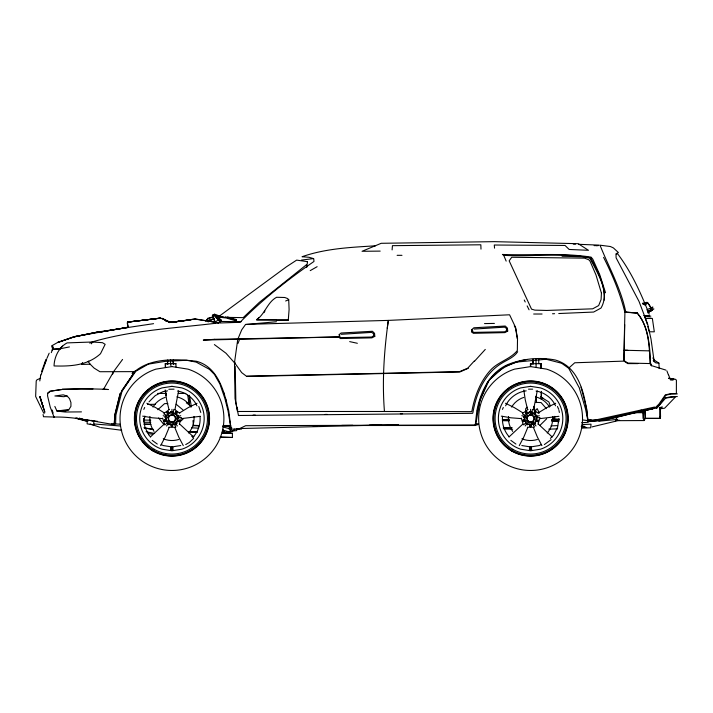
<?xml version="1.0" encoding="UTF-8"?>
<svg xmlns="http://www.w3.org/2000/svg" width="713" height="713" viewBox="0 0 713 713"><rect width="100%" height="100%" fill="white"/><g stroke="black" fill="none" stroke-linecap="round" stroke-linejoin="round"><path stroke-width="1.07" d="M167.502 363.639L167.502 360.359M167.662 364.53L167.662 360.136M170.567 364.414L170.567 360.012M171.958 412.069L171.958 409.324M173.152 363.612L173.152 360.332M173.312 364.503L173.312 360.101M176.414 419.244L175.977 416.49M530.588 412.069L530.588 409.324M535.035 419.244L534.607 416.49M220.299 437.149L232.402 437.479L232.402 433.263L222.411 432.987M623.768 360.386L624.927 312.142L637.083 312.891C648.875 326.429 649.739 346.26 650.532 363.461M339.388 336.705L339.691 335.208L338.809 334.95L341.037 333.016L372.436 331.278L374.557 333.354L374.797 336.331L371.928 337.855L340.404 338.55L338.737 337.026L339.388 336.705L340.992 337.623L371.669 337.044L373.559 335.832L373.594 333.746L371.669 332.392L341.233 334.299M218.196 322.766L219.907 321.991L219.06 319.905L213.757 314.558L214.702 314.219L214.158 315.289L217.75 319.477M471.605 331.786L471.676 329.709L473.895 327.775L505.267 326.037L507.415 328.114L507.709 331.09L504.84 332.614L473.325 333.31L471.605 331.786L472.389 331.465L473.993 332.383L504.697 331.803L506.542 330.591L506.542 328.506L504.617 327.151L474.19 329.058M111.54 423.887L115.577 423.932L115.898 415.019L122.021 391.223L135.737 371.313L148.304 364.138L165.166 361.366L186.681 360.27L196.191 362.106L209.506 369.387L214.488 374.494L219.916 384.031L224.88 398.424L228.089 411.143L231.057 429.083L238.632 429.083L245.673 425.697L475.268 424.957L475.384 424.075L478.521 423.656M624.704 324.611L624.062 360.635L627.841 363.042L650.06 363.559C649.365 346.536 648.857 326.296 637.057 312.918L624.873 312.294C620.114 293.177 612.431 274.87 603.563 257.331M651.085 307.766L646.976 309.736L648.277 312.392L652.493 310.084L647.939 303.168L646.967 303.221L646.531 302.437L647.511 302.401L651.085 307.766L652.93 307.098L650.55 308.667L650.336 310.128L647.52 310.868M644.641 419.957L644.089 420.554L643.055 418.246L642.707 410.688M643.607 411.018L643.901 417.328L644.757 419.253L645.22 418.754M525.633 410.679L525.713 408.602L527.165 407.185M306.759 267.411L306.857 264.969M167.172 421.526L167.074 423.406L168.821 424.681L170.469 424.039M525.802 421.526L525.695 423.406L527.442 424.681L529.099 424.039M51.666 391.036L62.281 389.432L49.892 391.205L47.709 393.237L47.557 395.831L50.204 407.016L54.01 417.06C74.473 416.561 94.294 421.624 114.249 424.565L114.775 415.126L120.114 393.736L134.65 371.633C150.871 357.676 176.753 358.897 196.53 361.277C218.374 367.248 224.14 391.767 228.784 411L231.057 429.083M643.358 411.249C624.802 414.315 606.808 421.383 587.851 421.561L587.913 420.59L583.172 420.019M114.294 423.932L114.855 415.064L120.114 393.736M475.268 424.957L476.81 411.169C480.446 391.321 490.446 370.475 510.749 363.452C524.911 358.434 540.57 357.133 555.32 360.012C580.453 367.177 585.453 397.667 587.886 420.073L591.059 419.645M660.541 416.74L660.354 407.399M604.241 300.12C605.595 285.2 597.298 270.601 590.64 257.785C562.156 252.66 532.602 256.894 503.743 255.343L502.415 254.443C531.88 255.646 561.924 252.536 591.086 257.135L592.77 259.122L599.704 274.576L605.542 292.749M392.105 249.906L392.444 245.664L480.838 244.791L480.99 249.122M387.239 328.265L388.327 320.395C384.182 350.27 382.034 380.528 384.387 410.652L384.102 411.49L237.482 411.481L235.04 398.46L234.488 362.748L237.741 339.424L241.716 329.834L245.593 324.397L388.327 320.395L509.572 314.789L515.579 327.401L517.522 338.39L517.335 350.52C510.312 359.316 498.146 361.749 490.517 370.136C480.277 381.41 474.68 396.152 471.935 410.964L471.676 411.651L384.102 411.49M39.803 380.947L40.73 374.904M178.615 390.867L175.006 409.324M537.245 390.867L533.627 409.324M173.179 450.144L172.403 446.677L171.04 447.399L171.512 450.144M531.8 450.144L531.033 446.677L529.661 447.399L530.142 448.869M164.204 421.098L164.338 420.109L165.238 419.681L166.004 420.233L165.871 421.223L164.97 421.65L164.204 421.098L164.338 420.109M164.97 421.65L165.871 421.223M165.238 419.681L166.004 420.233M522.834 421.098L522.959 420.109L523.859 419.681L524.625 420.233L524.501 421.223L523.6 421.65L522.834 421.098L522.959 420.109M523.6 421.65L524.625 420.233M523.859 419.681L524.527 420.287M288.284 320.075L289.095 309.531L288.72 299.718L287.589 298.533L284.745 297.49L276.591 297.276C267.375 302.187 265.174 313.818 256.564 319.816L288.284 320.075L276.706 320.199M615.702 420.795L615.97 418.87M659.899 407.399L659.712 416.74M660.532 416.686L660.122 418.344L645.532 418.344L644.998 410.528L645.532 418.415L660.122 418.415L659.908 417.916M502.549 416.356C501.738 423.575 504.287 431.445 509.189 436.802M558.974 418.549L557.584 427.319L553.555 435.233L550.409 438.379M475.874 423.994L479.724 400.733L486.213 385.145M472.389 331.465L472.648 329.967L471.676 329.709M173.17 412.987L173.847 409.324M531.791 412.987L532.468 409.324M218.24 317.098L226.235 317.98L236.181 320.921L236.431 319.593L227.465 316.937M650.746 365.109L650.051 363.158L650.978 364.869M171.334 449.457L171.485 448.753M529.955 449.457L530.107 448.753M171.485 446.695L171.485 447.47M172.439 448.851L172.885 447.372M530.107 446.695L530.142 450.144M531.06 448.851L531.506 447.372M237.99 343.425L239.835 338.684M41.06 374.833L46.657 359.263M477.336 410.759L480.428 399.307L489.18 380.091L503.226 367.578M143.536 421.454L144.926 416.33M143.768 420.251L144.899 416.151M167.127 411.945L166.833 412.854L167.519 413.576L168.5 413.397L168.794 412.488L168.108 411.766L167.127 411.945L168.108 411.766M167.198 412.025L167.519 413.576M525.463 412.854L525.748 411.945L526.729 411.766L527.415 412.488L527.121 413.397L526.149 413.576L525.463 412.854L526.149 413.576M525.561 412.836L525.748 411.945M526.729 411.766L525.829 412.025M166.245 418.834L165.14 417.444L165.808 415.394L167.555 414.868M167.51 417.827L168.776 415.34M218.499 319.674L220.682 321.813L221.235 320.128L215.406 314.424L219.657 316.126M524.866 418.834L523.77 417.444L524.438 415.394L526.185 414.868M526.141 417.827L527.406 415.34M177.697 418.674L176.664 421.829L176.842 423.424L175.086 424.69L173.375 424.092M536.328 418.674L535.285 421.829L535.463 423.424L533.716 424.69L531.996 424.092M179.311 424.244L181.316 418.174M537.941 424.244L539.937 418.174M171.04 447.399L170.746 450.179M529.661 447.399L529.367 450.179M41.568 371.625L45.98 359.361M199.105 425.955L193.66 425.652M169.017 427.773L165.193 436.989L160.639 445.634M527.638 427.773L523.823 436.989L519.26 445.634M51.291 352.623L52.53 349.548L59.723 349.201L60.222 348.488M112.52 374.307L114.089 370.938L122.565 359.441M44.661 363.505L46.051 360.323M46.915 358.354L49.17 353.193M143.821 409.387L144.677 407.471M502.442 409.387L503.298 407.471M235.156 366.402L235.878 402.488L238.454 415.492L472.639 413.326L472.888 412.64C476.177 393.656 484.261 374.004 501.301 363.505C506.934 359.896 513.868 357.561 517.683 351.741M91.416 343.818L92.342 341.999L102.458 342.677L105.15 344.326L100.506 353.728C87.521 365.573 70.649 366.437 54.045 365.947C54.25 357.061 58.876 347.213 67.111 342.891L92.342 341.999L89.776 343.167M505.606 405.822C509.216 397.801 517.46 391.811 526.203 390.858M175.407 412.774L175.781 411.9L176.726 411.9L177.207 412.774L176.726 413.656L175.781 413.656L175.309 412.774L175.781 411.9M175.781 413.656L176.726 413.656M176.726 411.9L175.835 411.998M533.93 412.774L534.402 411.9L535.356 411.9L535.828 412.774L535.356 413.656L534.402 413.656L534.028 412.774M534.402 413.656L535.303 413.558L535.356 411.9M82.592 362.516L81.523 364.459L90.168 364.2L94.08 368.077L99.927 371.723L134.65 371.633L132.074 373.443M172.804 412.836L173.999 413.148L173.054 411.713L170.888 411.713L170.095 413.103L167.403 415.046M531.435 412.836L532.62 413.148L531.675 411.713L529.518 411.713L528.716 413.103L526.025 415.046M92.984 388.95L62.281 389.307L81.095 388.647L103.572 389.209L113.563 371.749M223.267 430.18L229.497 432.016L231.217 429.164L222.955 426.971M59.723 349.201L62.486 346.063M263.908 312.677L264.924 311.1M234.604 429.128L233.668 430.554L229.497 432.016M169.935 413.094L170.888 411.713M528.556 413.094L529.518 411.713M121.673 390.724L135.541 370.805L132.957 372.712M166.548 425.982L168.161 423.763M525.178 425.982L526.791 423.763M647.752 312.847L653.901 308.943L651.629 308.818M177.742 418.843L178.785 417.462L178.116 415.403L176.378 414.93M536.372 418.843L537.406 417.462L536.746 415.403L535 414.93M645.238 305.128L644.909 304.504L646.638 302.383L642.52 303.364L645.238 305.128L647.074 303.462L642.85 303.988M535.303 410.902L537.183 408.594L539.295 413.085M487.024 383.202C496.043 369.904 511.123 362.293 526.657 359.61M661.316 408.201L662.413 406.936M468.325 368.273L459.938 371.945L246.716 376.437L241.698 372.632L235.138 363.523L225.985 353.229L214.372 344.575M193.651 438.343L189.355 442.47L185.71 444.582M474.555 361.197L485.277 349.423M474.234 361.063L467.719 368.175L459.457 371.696L246.974 376.134M675.452 396.963L664.623 408.21L659.409 408.914M617.823 419.592L617.298 420.162L616.763 419.592L616.121 416.356M150.309 437.007L164.088 424.19M508.939 437.007L522.709 424.19M213.196 317.116L209.141 318.328L205.46 320.886L207.412 320.11M177.787 420.661L178.473 419.939L179.453 420.117L179.738 421.018L179.052 421.739L178.072 421.561L177.787 420.661L178.072 421.561M179.453 420.117L179.64 421L178.152 421.481M536.408 420.661L537.094 419.939L538.074 420.117L538.368 421.018L537.682 421.739L536.702 421.561L536.408 420.661L536.702 421.561M538.074 420.117L538.262 421L536.773 421.481M656.628 408.433L665.835 397.836L671.254 396.642L677.35 396.571M148.999 401.865L155.274 395.581L163.188 391.553L167.573 390.858M192.572 437.595C198.08 432.247 200.799 423.923 199.996 416.356M540.169 425.144L546.684 418.772M127.36 326.599L128.224 326.215M165.024 424.877L167.047 422.952M523.654 424.877L525.677 422.952M258.846 317.695L256.564 319.816L276.074 319.789M157.84 409.708L164.596 403.62L167.813 403.594M551.104 439.663L544.34 444.582M569.357 367.578L574.723 362.774L624.062 361.117L627.761 363.603L637.859 363.603M180.594 421.267L183.089 419.084M50.605 391.196L47.709 393.237M170.968 425.287L171.744 424.725L172.635 425.153L172.769 426.142L172.002 426.704L171.102 426.276L171.067 425.331M172.635 425.153L171.744 424.725M529.599 425.287L530.365 424.725L531.265 425.153L531.399 426.142L530.624 426.704L529.723 426.276L529.599 425.287L530.624 426.704M531.265 425.153L531.399 426.142M530.615 426.597L531.301 426.098M175.14 421.722L172.662 422.987M533.77 421.722L531.283 422.987M164.231 413.184L169.418 409.449M522.852 413.184L528.039 409.449M659.632 408.21L661.397 406.989M214.702 314.219L212.385 315.253L215.032 321.715L219.06 319.905M179.774 412.791L188.285 407.586L197.055 403.264M538.404 412.791L546.907 407.586L555.677 403.264M208.749 321.082L213.9 318.337M310.217 270.628L317.142 266.68M208.143 321.884L214.622 318.283M88.804 361.126L88.109 361.5L90.168 364.2M541.336 444.538L539.358 445.545L530.588 446.935L521.809 445.545M168.821 424.681L170.282 424.021L173.607 424.03M527.442 424.681L528.903 424.021L532.228 424.03M285.646 301.002L288.72 299.718M616.353 254.193L617.61 253.775C631.406 271.974 640.889 293.088 649.222 314.246M40.614 378.238L37.058 379.744L36.22 380.929L35.65 396.455L43.716 413.175L44.634 412.979M505.08 366.446L516.408 362.097L546.113 359.236L561.621 363.247L568.689 368.264L579.241 387.72L585.596 409.262L587.913 420.759M228.713 428.834L231.716 427.738M153.571 323.666L97.895 331.991L73.885 336.741L57.673 342.463L51.701 345.823L52.664 346.01L53.038 347.186M178.107 416.535L180.719 415.688M478.227 424.485L475.099 425.501L341.563 425.501M536.729 416.535L539.34 415.688M66.915 395.777L63.938 396.722L54.883 395.973L63.225 394.85L67.12 396.054L69.517 398.612L70.935 402.551L70.935 406.339L68.938 409.494L65.275 411.151L56.951 411.071L54.848 406.437M214.167 314.807L219.996 320.511L221.235 320.128M222.322 432.167L224.123 431.668M207.349 318.435L213.535 316.741M225.237 316.973L235.21 319.932L236.431 319.593M181.147 321.162L195.006 318.898L218.846 322.873C176.45 328.212 133.224 329.843 92.013 341.999L92.85 342.035M592.138 426.873L619.624 420.26M665.247 398.077L674.159 396.963M654.561 407.043L597.316 419.601L587.797 420.438L587.851 421.561M650.835 316.135L644.445 316.153L645.372 318.479L651.014 318.167M644.588 410.59L648.857 409.708M650.996 409.262L653.135 408.816M97.895 331.991L73.885 336.964L57.673 342.463L73.885 336.964L98.724 331.857M52.53 349.548L52.085 350.226M59.928 348.8L69.446 346.928M639.427 410.661L641.575 410.233M200.335 416.312L181.655 418.584M558.956 416.312L540.285 418.584M647.502 409.966L652.636 408.968M73.885 336.741L127.369 327.329M640.283 411.339L642.36 410.955M168.794 412.488L168.5 413.397M527.415 412.488L527.121 413.397M195.478 319.014L169.133 322.552L191.12 319.896M128.171 327.312L100.435 331.991L128.055 327.436L127.484 322.089L160.701 318.114L170.362 322.383L178.999 321.429M180.737 445.545L171.958 446.935L163.188 445.545L161.209 444.538M540.686 398.353L542.869 398.023M502.469 420.055L509.002 419.075M177.608 417.97L181.298 417.479M536.238 417.97L539.919 417.479M181.031 321.1L170.362 322.383L165.79 320.832L170.362 322.383L189.703 319.879M301.492 260.093L313.328 258.605M170.318 322.356L162.216 318.346L165.933 320.725L170.318 322.356L180.077 321.135M152.324 319.103L127.663 322.124L160.701 318.114L127.484 322.089M152.939 319.005L160.193 318.158M168.821 389.271L174.052 389.164M528.493 389.164L532.673 389.164M598.84 421.205L617.556 419.396M246.386 324.451L276.448 321.741M229.782 431.169L236.698 430.634L236.671 428.495M538.716 359.218L538.761 363.639L541.167 363.594L541.212 368.033M581.648 422.72L588.234 422.274M375.573 245.807C350.832 247.349 325.672 248.436 302.062 256.725L309.023 257.286L313.738 258.667L313.97 261.466C287.767 279.692 262.464 299.487 240.067 322.303L220.308 322.971L195.585 319.192M530.427 366.036L530.41 363.817L541.167 363.594M60.195 348.434L52.379 348.969L52.405 349.602M165.282 367.035L165.229 363.719L170.844 363.612L175.942 363.692L176.004 366.972M173.544 363.594L175.942 363.692M241.252 321.697L219.23 321.429M596.273 245.637L598.439 245.53L594.134 245.629M503.191 427.934L512.086 427.55M550.989 425.893L557.664 425.608M582.12 424.556L591.015 424.182L590.729 427.809L581.906 428.094M552.513 313.773L554.589 313.693M548.823 429.155L557.646 428.869M558.751 313.533L593.653 312.053L600.988 308.069C610.471 292.027 597.013 272.669 590.07 258.275L584.508 256.805L562.067 256.243M54.01 417.06L54.482 417.043L43.52 416.74L43.065 414.529M238.579 428.575L398.362 424.6M649.169 331.768L654.311 331.812L652.359 318.435L645.372 318.479M530.41 363.817L533.458 363.764M484.519 323.577L494.403 323.417M171.512 448.094L172.439 448.076M530.142 448.094L531.06 448.076M147.538 404.414L155.265 404.289M187.287 403.799L189.498 403.763M551.452 421.062L554.785 421.009M649.641 315.939L643.723 315.565M380.189 251.11L362.052 251.288L381.197 243.302L494.287 241.654L578.225 243.703L588.466 250.29L569.161 249.461L565.07 245.459L494.287 245.022L494.546 248.16M212.385 315.253L213.918 315.235M253.07 415.135L255.29 415.109M325.039 414.44L327.249 414.413M312.82 425.706L317.258 425.661M341.696 425.42L352.801 425.304M369.459 425.144L381.669 425.019M186.289 402.988L189.506 402.961M81.469 411.882L65.213 412.016L56.951 411.071L66.808 409.725L68.805 410.064M400.349 413.736L402.569 413.718M222.839 426.285L229.613 426.231L229.657 429.208M236.048 429.11L241.502 429.066M229.693 432.149L222.919 432.256L222.884 429.271M144.124 422.301L150.782 422.265M618.51 420.661L644.089 420.554M127.235 322.802L127.77 326.099M533.663 314.023L542.067 314.014M223.579 425.911L230.254 425.893M397.114 255.325L401.98 255.325M52.343 348.416L53.484 348.737M157.591 393.416L166.289 393.416M178.25 393.424L185.861 393.424M535.303 411.998L534.402 411.9M633.732 412.693L642.636 412.693M223.017 425.501L230.771 425.501M529.884 414.084L532.638 414.52M171.263 414.084L174.017 414.52M649.623 350.876L624.16 350.243L627.743 350.306M527.353 427.23L533.743 427.265M168.731 427.23L175.113 427.265M232.402 433.263L222.545 432.987M503.824 420.269L509.412 420.322M504.038 420.233L509.545 420.296M559.25 419.315L552.646 419.226L558.27 419.333M552.682 420.92L559.286 421M223.356 426.187L227.803 426.24M189.471 431.73L197.118 431.837M222.26 432.167L224.443 432.238M165.229 363.719L168.295 363.764M677.35 393.888L671.254 393.995L665.835 395.162L659.828 404.369L656.628 407.907C633.607 411.695 611.282 420.563 587.833 421.16L603.35 419.306L655.069 407.836L658.821 404.235L665.274 394.94L670.594 393.674L676.37 393.585L676.405 380.1L675.273 379.254L668.767 378.166M144.115 420.064L150.755 420.171M502.505 420.679L509.18 420.83M144.222 424.173L150.906 424.306M143.973 424.173L150.603 424.306M503.966 428.994L512.683 429.208M220.139 437.149L232.349 437.479M188.437 432.06L197.243 432.301M191.69 436.365L193.891 436.427M503.44 427.827L511.159 428.067M218.481 317.321L223.499 317.499M535.552 402.364L541.078 402.578L546.399 408.665M573.288 244.096L575.444 244.185M578.671 244.309L599.134 245.12M193.401 425.313L198.9 425.536M673.09 380.1L670.461 379.993L668.696 375.145M191.744 427.809L198.303 428.148M115.577 423.932L119.864 424.164M520.891 418.584L510.945 417.8L501.31 416.134M162.261 418.584L152.324 417.8L142.689 416.134M103.064 389.2L108.278 389.521L103.572 389.209M228.748 426.953L230.727 427.069M624.927 312.142L637.083 312.891M503.645 419.601L509.091 419.975M659.213 368.603L658.91 363.158L655.835 362.899L653.26 360.591M94.152 423.994L120.533 426.009M220.362 316.937L223.508 317.187M584.286 427.426L585.302 427.524M504.127 419.681L508.521 420.109M217.501 315.663L220.486 315.984M218.276 316.011L220.326 316.242M219.292 316.955L223.463 317.419L220.593 316.92M97.547 421.338L83.198 419.699L76.888 418.201M100.818 427.595L121.718 430.26M148.117 433.62L152.511 434.181M552.602 419.182L554.785 419.467M536.069 391.027C544.367 392.284 552.12 398.148 555.57 405.822M177.439 391.027C185.745 392.284 193.499 398.148 196.94 405.822M586.095 427.426L586.665 427.524M143.946 427.764L153.571 429.404M90.943 420.376L93.786 420.866L93.786 425.001L87.155 423.843L87.155 419.707M669.596 378.443L673.83 379.2L668.705 378.273M144.498 427.987L152.974 429.511M146.04 431.739L154.596 433.468M551.835 419.699L558.261 421.018M581.817 425.839L585.034 426.499M551.898 419.716L558.422 421.044M551.889 420.42L558.413 421.748M581.229 426.41L585.025 427.212M536.746 415.403L535.169 415.082L532.495 413.121M178.116 415.403L176.548 415.082L173.865 413.121M349.682 341.616L357.356 343.283M51.532 346.883L52.512 347.124L52.976 348.185M75.364 418.183L87.859 421.526M76.469 418.076L86.843 421.107M652.261 365.849L665.915 370.109M521.827 415.688L524.438 416.535M163.206 415.688L165.817 416.535M90.132 423.941L99.847 427.265M216.716 315.823L218.419 316.51L219.105 317.811M373.559 335.832L374.797 336.331M79.277 418.076L83.198 419.699L81.585 418.727M506.542 330.591L507.709 331.09M505.49 403.264L514.269 407.586L522.772 412.791M146.869 403.264L155.639 407.586L164.15 412.791M53.493 348.202L52.397 347.605M642.52 303.364L644.909 304.504M522.415 413.896L524.866 415.224M163.785 413.896L166.245 415.224M650.336 310.128L651.522 310.806M515.927 444.056L510.847 440.367M157.297 444.056L152.226 440.367M540.481 396.776L548.867 401.963L550.32 405.911M658.91 363.158L654.703 360.359L652.823 357.935M522.923 421.053L523.609 421.552M164.302 421.053L164.988 421.552M528.538 422.542L526.568 420.572M169.908 422.542L167.947 420.572M533.208 409.476L538.36 413.255M174.587 409.476L179.738 413.255M538.458 424.19L552.236 437.007M179.836 424.19L193.615 437.007M176.164 404.235L182.983 409.93M150.568 436.802L148.999 435.233L144.962 427.319L143.571 418.549M235.21 319.932L236.181 320.921M523.77 417.444L524.848 418.629L525.864 421.793M165.14 417.444L166.218 418.629L167.234 421.793M158.598 417.961L164.168 424.859M234.675 362.373L235.245 363.086M534.385 423.763L535.998 425.982M175.754 423.763L177.377 425.982M206.708 319.567L208.053 321.518M541.916 445.634L537.352 436.989L533.538 427.773M183.286 445.634L178.731 436.989L174.908 427.773M209.141 318.328L210.148 320.208M219.996 320.511L220.682 321.813M524.242 300.021L525.214 301.982M527.139 305.895L529.073 309.807M514.287 325.743L515.704 328.64L517.237 338.693M532.869 423.727L534.474 427.087M174.239 423.727L175.853 427.087M557.45 406.508L558.734 409.387M198.82 406.508L200.763 412.471M503.743 255.343L506.159 261.11M666.905 370.92L668.375 374.797M212.697 316.028L215.273 322.927M650.523 363.051L651.593 365.974M533.68 406.401L535.115 410.563M52.111 410.011L53.127 413.023M645.702 319.442L647.333 324.29M44.589 411.588L39.981 396.891L44.946 412.203M521.239 418.094L523.182 424.182M162.609 418.094L164.56 424.182M223.321 391.455L224.256 394.503M225.504 398.558L226.44 401.606M625.782 312.169C621.032 288.542 608.733 267.09 600.016 245.192L610.381 246.52L613.403 247.919L618.385 252.545L615.979 253.766L616.112 257.848L639.035 301.447L647.671 324.192L650.996 338.996L654.213 361.794M527.54 409.324L525.214 399.628L523.814 389.949M168.919 409.324L166.592 399.628L165.193 389.949M581.042 387.141L586.754 409.066L587.797 420.438M647.859 326.42L648.91 330.698M531.033 446.677L531.06 450.135M172.403 446.677L172.439 450.135M558.947 410.421L559.384 412.471M531.033 448.735L531.176 449.44M172.403 448.735L172.546 449.44M237.286 407.827L237.687 409.957M189.64 396.508L191.387 406.758M659.712 416.686L659.899 417.978M187.715 395.154L189.168 405.011M192.965 420.617L193.544 425.964M535.356 421.633L535.463 423.424M176.735 421.633L176.842 423.424M189.23 395.252L189.551 405.037M554.723 416.347L554.767 418.424M170.844 363.612L170.879 365.822M165.487 363.96L165.541 367.231M166.004 393.398L165.773 395.751L165.701 391.33M541.443 391.366L541.515 399.146M540.873 363.612L540.917 368.051M541.158 392.498L541.22 399.164M535.971 359.272L536.114 367.017M536.399 395.902L536.47 402.569M533.066 359.334L533.11 363.746M532.905 359.343L532.959 363.764M530.704 363.799L530.73 366.019M553.796 417.203L553.805 419.734M552.611 416.463A22.112 22.112 0 0 1 547.245 432.969M537.415 439.458A22.112 22.112 0 0 1 521.907 438.762M512.7 431.427A22.112 22.112 0 0 1 508.565 416.463M511.613 407.078A22.112 22.112 0 0 1 523.752 397.399M535.516 396.874A22.112 22.112 0 0 1 549.563 407.078M193.981 416.463A22.112 22.112 0 0 1 188.615 432.969M178.794 439.458A22.112 22.112 0 0 1 163.277 438.762M154.07 431.427A22.112 22.112 0 0 1 149.935 416.463M152.983 407.078A22.112 22.112 0 0 1 165.131 397.399M176.886 396.874A22.112 22.112 0 0 1 190.932 407.078M307.383 261.653L307.258 264.095L259.345 302.348L243.195 317.633L217.822 317.232L286.537 266.724L296.653 260.111L307.383 261.653M601.433 293.114L601.086 299.505L598.662 305.565L592.69 308.818L546.675 310.449L534.848 310.128L531.533 309.148L509.162 260.824L511.729 257.259L584.517 258.142L588.804 259.764L590.043 261.154L595.97 274.915L601.433 293.114M168.295 422.961L168.919 423.415L168.295 422.961M526.925 422.961L527.54 423.415L526.925 422.961M166.236 416.463L166.797 417.052L166.236 416.463M524.866 416.463L525.419 417.052L524.866 416.463M171.797 412.426L172.181 413.13L171.797 412.426M530.427 412.426L530.811 413.13L530.427 412.426M177.35 416.392L177.582 417.123L177.35 416.392M535.971 416.392L536.212 417.123L535.971 416.392M175.318 422.791L175.425 423.593L175.318 422.791M533.948 422.791L534.055 423.593L533.948 422.791M171.958 366.598L155.906 369.138A51.942 51.942 0 0 0 129.935 449.065A51.942 51.942 0 0 0 213.98 449.065A51.942 51.942 0 0 0 188.009 369.138L171.958 366.598M171.958 386.33L162.003 387.908A32.219 32.219 0 0 0 162.003 449.19L171.958 450.768L181.913 449.19A32.219 32.219 0 0 0 181.913 387.908L171.958 386.33M530.588 366.598L514.536 369.138A51.942 51.942 0 0 0 488.565 449.065A51.942 51.942 0 0 0 572.61 449.065A51.942 51.942 0 0 0 546.639 369.138L530.588 366.598M530.588 386.33L520.633 387.908A32.219 32.219 0 0 0 520.633 449.19L530.588 450.768L540.543 449.19A32.219 32.219 0 0 0 540.543 387.908L530.588 386.33M214.586 339.308L203.285 340.083L339.789 336.937L214.586 339.308M624.445 360.885L624.062 360.217L624.445 360.885M43.101 407.052L39.91 396.588L43.083 407.025M511.8 451.079A37.575 37.575 0 0 0 568.163 418.54A37.575 37.575 0 0 0 511.8 385.991A37.575 37.575 0 0 0 511.8 451.079M512.192 450.411A36.791 36.791 0 0 0 567.379 418.549A36.791 36.791 0 0 0 512.192 386.687A36.791 36.791 0 0 0 512.192 450.411M512.834 449.297A35.507 35.507 0 0 0 566.086 418.549A35.507 35.507 0 0 0 512.834 387.801A35.507 35.507 0 0 0 512.834 449.297M528.226 421.436A3.743 3.743 0 0 0 534.287 419.128A3.743 3.743 0 0 0 529.251 415.037A3.743 3.743 0 0 0 528.226 421.436M528.413 421.205A3.44 3.44 0 0 0 533.984 419.075A3.44 3.44 0 0 0 529.358 415.314A3.44 3.44 0 0 0 528.413 421.205M511.934 450.839A37.299 37.299 0 0 0 567.887 418.54A37.299 37.299 0 0 0 511.934 386.232A37.299 37.299 0 0 0 511.934 450.839M153.17 451.079A37.575 37.575 0 0 0 209.542 418.54A37.575 37.575 0 0 0 153.17 385.991A37.575 37.575 0 0 0 153.17 451.079M153.562 450.411A36.791 36.791 0 0 0 208.749 418.549A36.791 36.791 0 0 0 153.562 386.687A36.791 36.791 0 0 0 153.562 450.411M154.213 449.297A35.507 35.507 0 0 0 207.465 418.549A35.507 35.507 0 0 0 154.213 387.801A35.507 35.507 0 0 0 154.213 449.297M169.605 421.436A3.743 3.743 0 0 0 175.656 419.128A3.743 3.743 0 0 0 170.621 415.037A3.743 3.743 0 0 0 169.605 421.436M169.792 421.205A3.44 3.44 0 0 0 175.362 419.075A3.44 3.44 0 0 0 170.728 415.314A3.44 3.44 0 0 0 169.792 421.205M153.313 450.839A37.299 37.299 0 0 0 209.257 418.54A37.299 37.299 0 0 0 153.313 386.232A37.299 37.299 0 0 0 153.313 450.839"/></g></svg>
